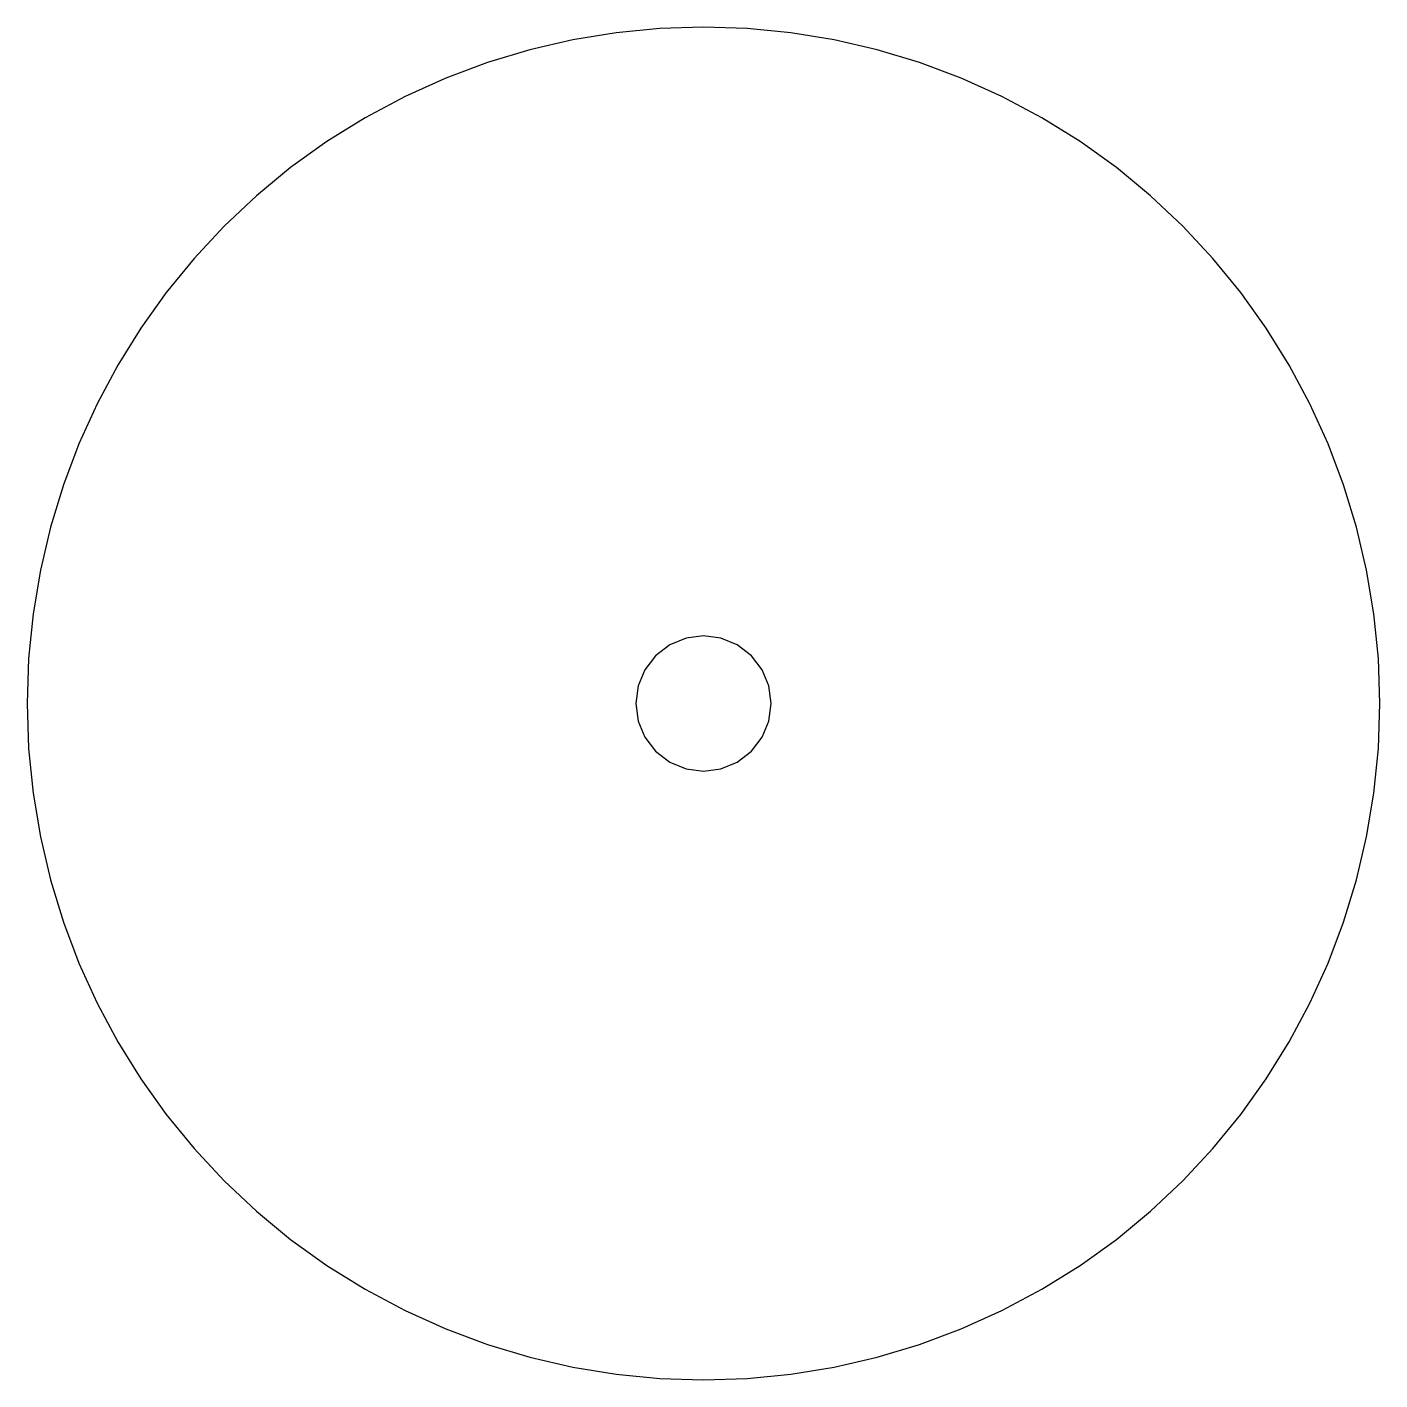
# Model space of a CAD drawing. Extents: x -64 to 64, y -252 to 130.
# Drawn here: x -64 to 64, y -252.2 to -124.2 of the extents above.
import ezdxf

# ---------------------------------------------------------------- set-up
doc = ezdxf.new("R2010")
doc.units = 0

msp = doc.modelspace()

# ---------------------------------------------------------------- linework, layer by layer
for p, q in [((-12.370283, -125.425869), (-16.430855, -126.36369)), ((-8.269325, -124.755998), (-12.370283, -125.425869)), ((-4.141443, -124.354074), (-8.269325, -124.755998)), ((-0.0001, -124.2201), (-4.141443, -124.354074)), ((4.141243, -124.354074), (-0.0001, -124.2201)), ((8.269125, -124.755998), (4.141243, -124.354074)), ((12.370083, -125.425869), (8.269125, -124.755998)), ((16.430655, -126.36369), (12.370083, -125.425869)), ((-16.430855, -126.36369), (-20.43758, -127.56946)), ((20.43738, -127.56946), (16.430655, -126.36369)), ((-20.43758, -127.56946), (-24.376995, -129.043178)), ((24.376795, -129.043178), (20.43738, -127.56946)), ((-24.376995, -129.043178), (-28.235639, -130.784845)), ((28.235439, -130.784845), (24.376795, -129.043178)), ((-28.235639, -130.784845), (-32.00005, -132.794461)), ((31.99985, -132.794461), (28.235439, -130.784845)), ((-32.00005, -132.794461), (-35.622634, -135.049728)), ((35.622434, -135.049728), (31.99985, -132.794461)), ((-35.622634, -135.049728), (-39.060284, -137.520579)), ((39.060084, -137.520579), (35.622434, -135.049728)), ((-39.060284, -137.520579), (-42.306269, -140.195353)), ((42.30607, -140.195353), (39.060084, -137.520579)), ((-42.306269, -140.195353), (-45.353858, -143.062394)), ((45.35366, -143.062394), (42.30607, -140.195353)), ((-45.353858, -143.062394), (-48.196321, -146.110042)), ((48.196124, -146.110042), (45.35366, -143.062394)), ((-48.196321, -146.110042), (-50.826926, -149.32664)), ((50.826731, -149.32664), (48.196124, -146.110042)), ((-50.826926, -149.32664), (-53.238942, -152.700529)), ((53.238751, -152.700529), (50.826731, -149.32664)), ((-53.238942, -152.700529), (-55.425639, -156.22005)), ((55.425452, -156.22005), (53.238751, -152.700529)), ((-55.425639, -156.22005), (-57.380286, -159.873546)), ((57.380104, -159.873546), (55.425452, -156.22005)), ((-57.380286, -159.873546), (-59.096151, -163.649358)), ((59.095975, -163.649358), (57.380104, -159.873546)), ((-59.096151, -163.649358), (-60.566504, -167.535827)), ((60.566336, -167.535827), (59.095975, -163.649358)), ((-60.566504, -167.535827), (-61.784613, -171.521296)), ((61.784455, -171.521296), (60.566336, -167.535827)), ((-61.784613, -171.521296), (-62.743748, -175.594106)), ((62.743602, -175.594106), (61.784455, -171.521296)), ((-62.743748, -175.594106), (-63.437179, -179.742599)), ((63.437046, -179.742599), (62.743602, -175.594106)), ((-63.437179, -179.742599), (-63.858173, -183.955117)), ((63.858055, -183.955117), (63.437046, -179.742599)), ((-3.200005, -182.677446), (-4.535386, -183.704239)), ((-1.643085, -182.034369), (-3.200005, -182.677446)), ((-0.00001, -181.82001), (-1.643085, -182.034369)), ((1.643065, -182.034369), (-0.00001, -181.82001)), ((3.199985, -182.677446), (1.643065, -182.034369)), ((4.535366, -183.704239), (3.199985, -182.677446)), ((-63.858173, -183.955117), (-64, -188.22)), ((-4.535386, -183.704239), (-5.542564, -185.020005)), ((5.542545, -185.020005), (4.535366, -183.704239)), ((63.9999, -188.22), (63.858055, -183.955117)), ((-5.542564, -185.020005), (-6.178461, -186.55013)), ((6.178446, -186.55013), (5.542545, -185.020005)), ((-6.178461, -186.55013), (-6.4, -188.22)), ((6.39999, -188.22), (6.178446, -186.55013)), ((-64, -188.22), (-63.858164, -192.484883)), ((-6.4, -188.22), (-6.178458, -189.88987)), ((6.178446, -189.88987), (6.399985, -188.22)), ((6.399985, -188.22), (6.39999, -188.22)), ((63.858023, -192.484883), (63.99985, -188.22)), ((63.99985, -188.22), (63.9999, -188.22)), ((-6.178458, -189.88987), (-5.54256, -191.419995)), ((5.542549, -191.419995), (6.178446, -189.88987)), ((-5.54256, -191.419995), (-4.535381, -192.735761)), ((4.535371, -192.735761), (5.542549, -191.419995)), ((-63.858164, -192.484883), (-63.437162, -196.697401)), ((-4.535381, -192.735761), (-3.2, -193.762554)), ((3.19999, -193.762554), (4.535371, -192.735761)), ((63.437029, -196.697401), (63.858023, -192.484883)), ((-3.2, -193.762554), (-1.64308, -194.405631)), ((-1.64308, -194.405631), (-0.000005, -194.61999)), ((-0.000005, -194.61999), (1.64307, -194.405631)), ((1.64307, -194.405631), (3.19999, -193.762554)), ((-63.437162, -196.697401), (-62.743725, -200.845894)), ((62.743598, -200.845894), (63.437029, -196.697401)), ((-62.743725, -200.845894), (-61.784584, -204.918704)), ((61.784463, -204.918704), (62.743598, -200.845894)), ((-61.784584, -204.918704), (-60.56647, -208.904173)), ((60.566354, -208.904173), (61.784463, -204.918704)), ((-60.56647, -208.904173), (-59.096113, -212.790642)), ((59.096001, -212.790642), (60.566354, -208.904173)), ((-59.096113, -212.790642), (-57.380245, -216.566454)), ((57.380136, -216.566454), (59.096001, -212.790642)), ((-57.380245, -216.566454), (-55.425595, -220.21995)), ((55.425489, -220.21995), (57.380136, -216.566454)), ((-55.425595, -220.21995), (-53.238896, -223.739471)), ((53.238792, -223.739471), (55.425489, -220.21995)), ((-53.238896, -223.739471), (-50.826879, -227.11336)), ((50.826776, -227.11336), (53.238792, -223.739471)), ((-50.826879, -227.11336), (-48.196272, -230.329958)), ((48.196171, -230.329958), (50.826776, -227.11336)), ((-48.196272, -230.329958), (-45.353809, -233.377606)), ((45.353708, -233.377606), (48.196171, -230.329958)), ((-45.353809, -233.377606), (-42.306219, -236.244647)), ((42.306119, -236.244647), (45.353708, -233.377606)), ((-42.306219, -236.244647), (-39.060234, -238.919421)), ((39.060134, -238.919421), (42.306119, -236.244647)), ((-39.060234, -238.919421), (-35.622584, -241.390272)), ((35.622484, -241.390272), (39.060134, -238.919421)), ((-35.622584, -241.390272), (-32, -243.645539)), ((31.9999, -243.645539), (35.622484, -241.390272)), ((-32, -243.645539), (-28.235589, -245.655155)), ((28.235489, -245.655155), (31.9999, -243.645539)), ((-28.235589, -245.655155), (-24.376945, -247.396822)), ((24.376845, -247.396822), (28.235489, -245.655155)), ((-24.376945, -247.396822), (-20.43753, -248.87054)), ((20.43743, -248.87054), (24.376845, -247.396822)), ((-20.43753, -248.87054), (-16.430805, -250.07631)), ((16.430705, -250.07631), (20.43743, -248.87054)), ((-16.430805, -250.07631), (-12.370233, -251.014131)), ((12.370133, -251.014131), (16.430705, -250.07631)), ((-12.370233, -251.014131), (-8.269275, -251.684002)), ((-8.269275, -251.684002), (-4.141393, -252.085926)), ((-4.141393, -252.085926), (-0.00005, -252.2199)), ((-0.00005, -252.2199), (4.141293, -252.085926)), ((4.141293, -252.085926), (8.269175, -251.684002)), ((8.269175, -251.684002), (12.370133, -251.014131))]:
    msp.add_line(p, q)

doc.saveas('drawing.dxf')
